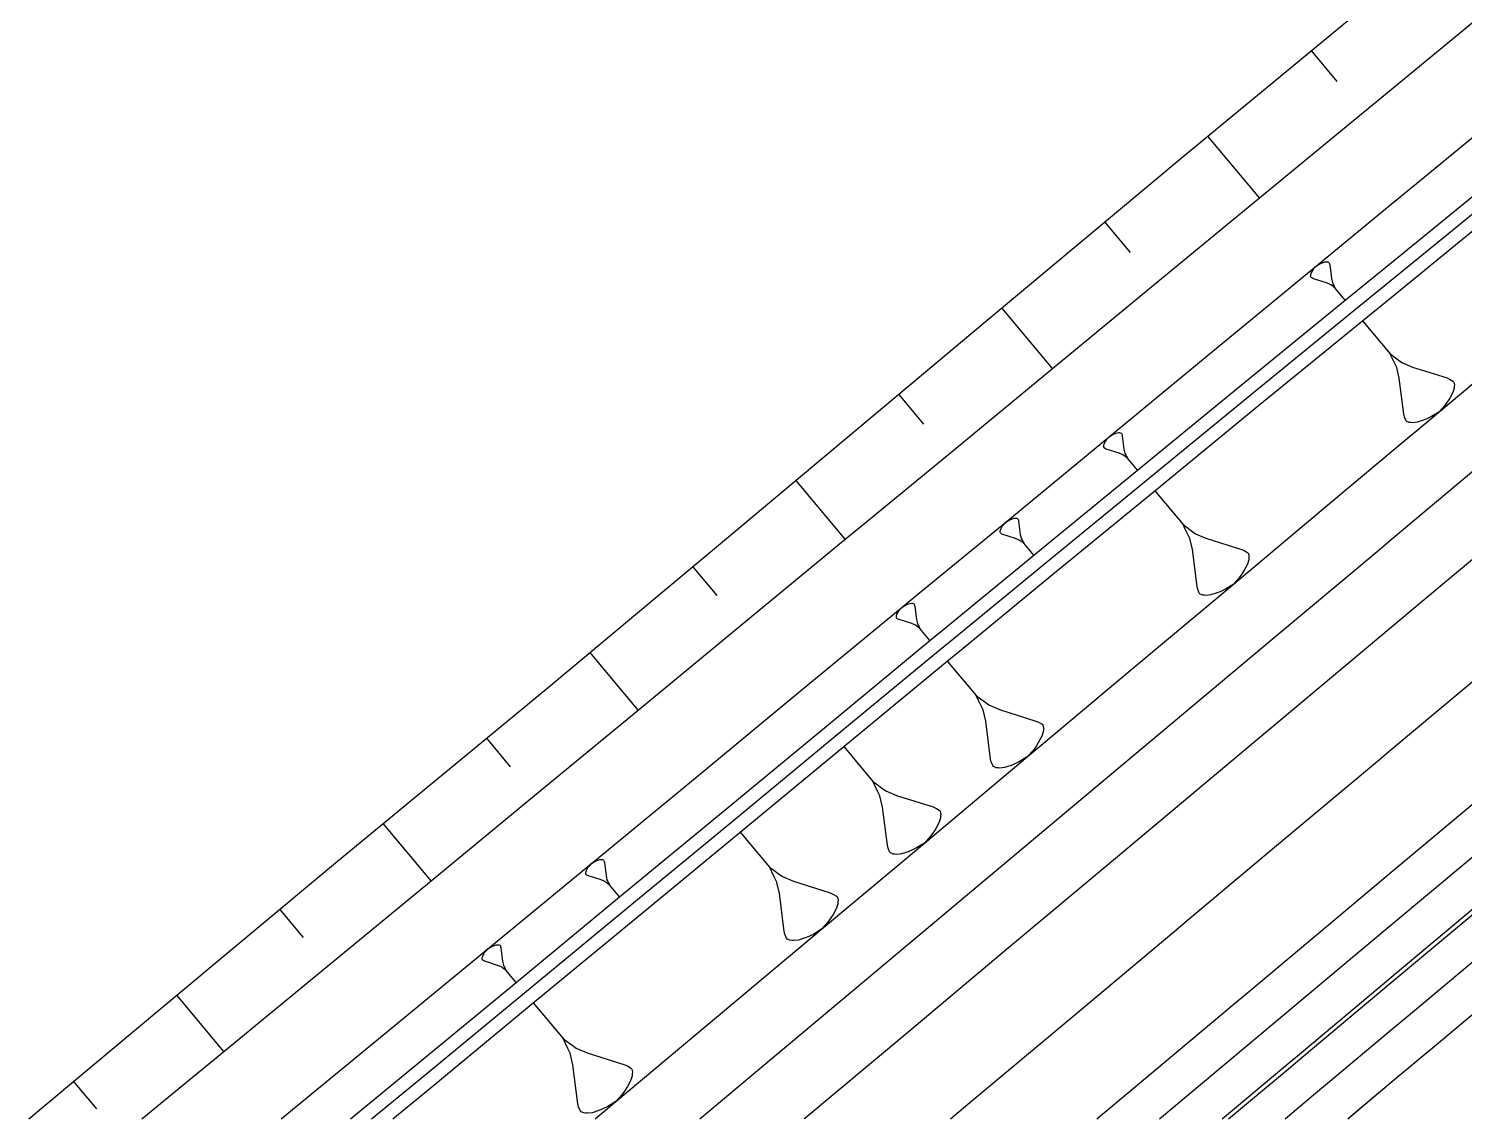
# Model space of a CAD drawing. Extents: x 386614 to 387594, y 803230 to 804419.
# Drawn here: x 386649.2 to 386702.7, y 803300.2 to 803340.6 of the extents above; entities that cross this region are included whole.
import ezdxf

# ---------------------------------------------------------------- set-up
doc = ezdxf.new("R2010")
doc.units = 0
doc.layers.get('0').update_dxf_attribs({"linetype": 'CONTINUOUS'})

msp = doc.modelspace()

# ---------------------------------------------------------------- linework, layer by layer
at = {"color": 7}
for p, q in [((386697.985, 803338.6327), (386697.0137, 803339.7928)), ((386695.0938, 803334.2972), (386693.1669, 803336.5986)), ((386690.2766, 803332.262), (386689.3236, 803333.4003)), ((386697.0164, 803331.4904), (386697.0603, 803331.5722)), ((386697.0603, 803331.5722), (386697.0889, 803331.6187)), ((386697.0889, 803331.6187), (386697.1308, 803331.6762)), ((386697.1308, 803331.6762), (386697.2123, 803331.7669)), ((386697.2123, 803331.7669), (386697.3159, 803331.8312)), ((386697.3159, 803331.8312), (386697.3799, 803331.8623)), ((386697.3799, 803331.8623), (386697.4306, 803331.8823)), ((386697.4306, 803331.8823), (386697.5189, 803331.9112)), ((386697.5189, 803331.9112), (386697.5807, 803331.9179)), ((386697.5807, 803331.9179), (386697.605, 803331.9158)), ((386697.605, 803331.9158), (386697.6293, 803331.9136)), ((386697.6293, 803331.9136), (386697.6647, 803331.8983)), ((386697.6647, 803331.8983), (386697.6757, 803331.885)), ((386697.6757, 803331.885), (386697.6957, 803331.8343)), ((386697.6957, 803331.8343), (386697.7046, 803331.7968)), ((386697.7046, 803331.7968), (386697.7699, 803331.289)), ((386696.9945, 803331.3822), (386696.9967, 803331.4065)), ((386697.0034, 803331.3446), (386696.9945, 803331.3822)), ((386696.9967, 803331.4065), (386696.9988, 803331.4308)), ((386696.9988, 803331.4308), (386697.0164, 803331.4904)), ((386697.0145, 803331.3314), (386697.0034, 803331.3446)), ((386697.061, 803331.3028), (386697.0145, 803331.3314)), ((386697.0963, 803331.2874), (386697.061, 803331.3028)), ((386697.5847, 803331.134), (386697.0963, 803331.2874)), ((386697.7262, 803331.0725), (386697.5847, 803331.134)), ((386697.7837, 803331.0307), (386697.7262, 803331.0725)), ((386697.7699, 803331.289), (386697.8055, 803331.1389)), ((386697.8412, 803330.9888), (386697.7837, 803331.0307)), ((386697.8055, 803331.1389), (386697.8366, 803331.0749)), ((386697.8366, 803331.0749), (386697.8677, 803331.011)), ((386697.8987, 803330.947), (386697.8412, 803330.9888)), ((386697.8677, 803331.011), (386697.8987, 803330.947)), ((386698.2863, 803330.4841), (386697.8987, 803330.947)), ((386687.3755, 803327.9383), (386685.485, 803330.1964)), ((386698.9282, 803329.7174), (386699.9547, 803328.4914)), ((386699.9547, 803328.4914), (386700, 803328.4584)), ((386700, 803328.3981), (386699.9547, 803328.4914)), ((386700, 803328.4584), (386700.1071, 803328.3806)), ((386700.037, 803328.3219), (386700, 803328.3981)), ((386700.1071, 803328.3806), (386700.2594, 803328.2698)), ((386700.1193, 803328.1525), (386700.037, 803328.3219)), ((386700.2016, 803327.983), (386700.1193, 803328.1525)), ((386700.2961, 803327.5855), (386700.2016, 803327.983)), ((386700.2594, 803328.2698), (386700.4118, 803328.159)), ((386700.4118, 803328.159), (386700.7865, 803327.9961)), ((386700.7865, 803327.9961), (386702.0802, 803327.5896)), ((386700.4688, 803326.2404), (386700.2961, 803327.5855)), ((386702.0802, 803327.5896), (386702.1739, 803327.5488)), ((386702.1739, 803327.5488), (386702.2969, 803327.4731)), ((386702.2969, 803327.4731), (386702.3263, 803327.438)), ((386702.3263, 803327.438), (386702.3499, 803327.3387)), ((386702.3442, 803327.2743), (386702.3385, 803327.2099)), ((386702.3499, 803327.3387), (386702.3442, 803327.2743)), ((386682.5841, 803325.8725), (386681.6484, 803326.9901)), ((386702.1756, 803326.8352), (386702.0998, 803326.7122)), ((386702.292, 803327.0519), (386702.1756, 803326.8352)), ((386702.3385, 803327.2099), (386702.292, 803327.0519)), ((386700.4925, 803326.1411), (386700.4688, 803326.2404)), ((386701.7731, 803326.3195), (386701.4986, 803326.1492)), ((386701.989, 803326.5598), (386701.7731, 803326.3195)), ((386702.0998, 803326.7122), (386701.989, 803326.5598)), ((386700.5454, 803326.0066), (386700.4925, 803326.1411)), ((386700.5748, 803325.9716), (386700.5454, 803326.0066)), ((386700.6684, 803325.9309), (386700.5748, 803325.9716)), ((386700.7328, 803325.9252), (386700.6684, 803325.9309)), ((386700.7972, 803325.9195), (386700.7328, 803325.9252)), ((386700.9609, 803325.9374), (386700.7972, 803325.9195)), ((386701.1947, 803326.014), (386700.9609, 803325.9374)), ((386701.3291, 803326.0669), (386701.1947, 803326.014)), ((386701.4986, 803326.1492), (386701.3291, 803326.0669)), ((386689.2853, 803325.0794), (386689.3025, 803325.1378)), ((386689.3025, 803325.1378), (386689.3455, 803325.2178)), ((386689.3455, 803325.2178), (386689.3734, 803325.2632)), ((386689.3734, 803325.2632), (386689.4143, 803325.3194)), ((386689.4143, 803325.3194), (386689.494, 803325.4081)), ((386689.494, 803325.4081), (386689.5953, 803325.4709)), ((386689.5953, 803325.4709), (386689.6579, 803325.5013)), ((386689.6579, 803325.5013), (386689.7075, 803325.5209)), ((386689.7075, 803325.5209), (386689.7938, 803325.5491)), ((386689.7938, 803325.5491), (386689.8542, 803325.5557)), ((386689.8542, 803325.5557), (386689.878, 803325.5536)), ((386689.878, 803325.5536), (386689.9017, 803325.5515)), ((386689.9017, 803325.5515), (386689.9363, 803325.5365)), ((386689.9363, 803325.5365), (386689.9471, 803325.5236)), ((386689.9471, 803325.5236), (386689.9667, 803325.474)), ((386689.9667, 803325.474), (386689.9754, 803325.4373)), ((386689.9754, 803325.4373), (386690.0392, 803324.9408)), ((386689.2811, 803325.0319), (386689.2832, 803325.0557)), ((386689.2898, 803324.9952), (386689.2811, 803325.0319)), ((386689.2832, 803325.0557), (386689.2853, 803325.0794)), ((386689.3007, 803324.9823), (386689.2898, 803324.9952)), ((386689.3461, 803324.9544), (386689.3007, 803324.9823)), ((386689.3806, 803324.9393), (386689.3461, 803324.9544)), ((386689.8581, 803324.7893), (386689.3806, 803324.9393)), ((386689.9965, 803324.7292), (386689.8581, 803324.7893)), ((386690.0527, 803324.6883), (386689.9965, 803324.7292)), ((386690.0392, 803324.9408), (386690.074, 803324.7941)), ((386690.1089, 803324.6474), (386690.0527, 803324.6883)), ((386690.074, 803324.7941), (386690.1044, 803324.7316)), ((386690.1044, 803324.7316), (386690.1348, 803324.669)), ((386690.1652, 803324.6065), (386690.1089, 803324.6474)), ((386690.1348, 803324.669), (386690.1652, 803324.6065)), ((386690.544, 803324.1539), (386690.1652, 803324.6065)), ((386679.6517, 803321.5862), (386677.8138, 803323.7813)), ((386691.186, 803323.3872), (386692.2395, 803322.1289)), ((386685.4319, 803321.8996), (386685.4488, 803321.9573)), ((386685.4488, 803321.9573), (386685.4913, 803322.0364)), ((386685.4913, 803322.0364), (386685.519, 803322.0813)), ((386685.519, 803322.0813), (386685.5594, 803322.1369)), ((386685.5594, 803322.1369), (386685.6383, 803322.2246)), ((386685.6383, 803322.2246), (386685.7385, 803322.2868)), ((386685.7385, 803322.2868), (386685.8003, 803322.3168)), ((386685.8003, 803322.3168), (386685.8494, 803322.3362)), ((386685.8494, 803322.3362), (386685.9347, 803322.3641)), ((386685.9347, 803322.3641), (386685.9945, 803322.3707)), ((386685.9945, 803322.3707), (386686.018, 803322.3686)), ((386686.018, 803322.3686), (386686.0415, 803322.3665)), ((386686.0415, 803322.3665), (386686.0757, 803322.3516)), ((386686.0757, 803322.3516), (386686.0864, 803322.3388)), ((386686.0864, 803322.3388), (386686.1057, 803322.2898)), ((386686.1057, 803322.2898), (386686.1144, 803322.2535)), ((386686.1144, 803322.2535), (386686.1774, 803321.7625)), ((386692.2395, 803322.1289), (386692.3958, 803322.0152)), ((386692.3239, 803321.955), (386692.2395, 803322.1289)), ((386692.4084, 803321.7811), (386692.3239, 803321.955)), ((386692.3958, 803322.0152), (386692.5522, 803321.9015)), ((386685.4277, 803321.8526), (386685.4298, 803321.8761)), ((386685.4363, 803321.8163), (386685.4277, 803321.8526)), ((386685.4298, 803321.8761), (386685.4319, 803321.8996)), ((386685.447, 803321.8035), (386685.4363, 803321.8163)), ((386685.4919, 803321.7759), (386685.447, 803321.8035)), ((386685.5261, 803321.761), (386685.4919, 803321.7759)), ((386685.9984, 803321.6126), (386685.5261, 803321.761)), ((386686.1352, 803321.5531), (386685.9984, 803321.6126)), ((386686.1908, 803321.5127), (386686.1352, 803321.5531)), ((386686.1774, 803321.7625), (386686.2119, 803321.6174)), ((386686.2464, 803321.4723), (386686.1908, 803321.5127)), ((386686.2119, 803321.6174), (386686.242, 803321.5555)), ((386686.242, 803321.5555), (386686.272, 803321.4937)), ((386686.302, 803321.4318), (386686.2464, 803321.4723)), ((386686.272, 803321.4937), (386686.302, 803321.4318)), ((386686.6768, 803320.9843), (386686.302, 803321.4318)), ((386692.4928, 803321.6072), (386692.4084, 803321.7811)), ((386692.5898, 803321.1992), (386692.4928, 803321.6072)), ((386692.5522, 803321.9015), (386692.7085, 803321.7878)), ((386692.7085, 803321.7878), (386693.0932, 803321.6206)), ((386693.0932, 803321.6206), (386694.4209, 803321.2034)), ((386692.7671, 803319.8188), (386692.5898, 803321.1992)), ((386694.4209, 803321.2034), (386694.517, 803321.1616)), ((386694.517, 803321.1616), (386694.6433, 803321.0839)), ((386694.6433, 803321.0839), (386694.6734, 803321.0479)), ((386694.6734, 803321.0479), (386694.6976, 803320.9459)), ((386694.6918, 803320.8799), (386694.6859, 803320.8138)), ((386694.6976, 803320.9459), (386694.6918, 803320.8799)), ((386674.8872, 803319.4882), (386673.9786, 803320.5733)), ((386694.5187, 803320.4292), (386694.441, 803320.3029)), ((386694.6383, 803320.6516), (386694.5187, 803320.4292)), ((386694.6859, 803320.8138), (386694.6383, 803320.6516)), ((386692.7914, 803319.7168), (386692.7671, 803319.8188)), ((386694.1057, 803319.8999), (386693.8239, 803319.7252)), ((386694.3273, 803320.1466), (386694.1057, 803319.8999)), ((386694.441, 803320.3029), (386694.3273, 803320.1466)), ((386692.8457, 803319.5789), (386692.7914, 803319.7168)), ((386692.8758, 803319.5429), (386692.8457, 803319.5789)), ((386692.972, 803319.5011), (386692.8758, 803319.5429)), ((386693.038, 803319.4952), (386692.972, 803319.5011)), ((386693.1041, 803319.4894), (386693.038, 803319.4952)), ((386693.2721, 803319.5078), (386693.1041, 803319.4894)), ((386693.5121, 803319.5864), (386693.2721, 803319.5078)), ((386693.65, 803319.6407), (386693.5121, 803319.5864)), ((386693.8239, 803319.7252), (386693.65, 803319.6407)), ((386681.5613, 803318.7067), (386681.5634, 803318.7302)), ((386681.5634, 803318.7302), (386681.5804, 803318.788)), ((386681.5804, 803318.788), (386681.623, 803318.8673)), ((386681.623, 803318.8673), (386681.6507, 803318.9123)), ((386681.6507, 803318.9123), (386681.6912, 803318.968)), ((386681.6912, 803318.968), (386681.7702, 803319.0559)), ((386681.7702, 803319.0559), (386681.8706, 803319.1182)), ((386681.8706, 803319.1182), (386681.9326, 803319.1483)), ((386681.9326, 803319.1483), (386681.9817, 803319.1676)), ((386681.9817, 803319.1676), (386682.0672, 803319.1956)), ((386682.0672, 803319.1956), (386682.1271, 803319.2022)), ((386682.1271, 803319.2022), (386682.1506, 803319.2001)), ((386682.1506, 803319.2001), (386682.1742, 803319.198)), ((386682.1742, 803319.198), (386682.2085, 803319.1831)), ((386682.2085, 803319.1831), (386682.2192, 803319.1703)), ((386682.2192, 803319.1703), (386682.2385, 803319.1212)), ((386682.2385, 803319.1212), (386682.2472, 803319.0848)), ((386682.2472, 803319.0848), (386682.3104, 803318.5929)), ((386681.5592, 803318.6832), (386681.5613, 803318.7067)), ((386681.5679, 803318.6468), (386681.5592, 803318.6832)), ((386681.5786, 803318.634), (386681.5679, 803318.6468)), ((386681.6236, 803318.6063), (386681.5786, 803318.634)), ((386681.6579, 803318.5914), (386681.6236, 803318.6063)), ((386682.131, 803318.4427), (386681.6579, 803318.5914)), ((386682.2681, 803318.3832), (386682.131, 803318.4427)), ((386682.3238, 803318.3426), (386682.2681, 803318.3832)), ((386682.3104, 803318.5929), (386682.3449, 803318.4475)), ((386682.3795, 803318.3021), (386682.3238, 803318.3426)), ((386682.3449, 803318.4475), (386682.375, 803318.3855)), ((386682.375, 803318.3855), (386682.4051, 803318.3236)), ((386682.4352, 803318.2616), (386682.3795, 803318.3021)), ((386682.4051, 803318.3236), (386682.4352, 803318.2616)), ((386682.8106, 803317.8132), (386682.4352, 803318.2616)), ((386671.9384, 803315.2214), (386670.1435, 803317.3652)), ((386683.4526, 803317.0465), (386684.5299, 803315.7597)), ((386684.5299, 803315.7597), (386684.6898, 803315.6435)), ((386684.6163, 803315.5819), (386684.5299, 803315.7597)), ((386684.7026, 803315.4041), (386684.6163, 803315.5819)), ((386684.6898, 803315.6435), (386684.8497, 803315.5272)), ((386684.8497, 803315.5272), (386685.0096, 803315.4109)), ((386684.789, 803315.2262), (386684.7026, 803315.4041)), ((386684.8882, 803314.809), (386684.789, 803315.2262)), ((386685.0096, 803315.4109), (386685.4029, 803315.2399)), ((386685.4029, 803315.2399), (386686.7606, 803314.8133)), ((386685.0695, 803313.3974), (386684.8882, 803314.809)), ((386686.7606, 803314.8133), (386686.8589, 803314.7706)), ((386686.8589, 803314.7706), (386686.988, 803314.6911)), ((386686.988, 803314.6911), (386687.0188, 803314.6543)), ((386687.0188, 803314.6543), (386687.0436, 803314.55)), ((386687.0376, 803314.4824), (386687.0316, 803314.4149)), ((386687.0436, 803314.55), (386687.0376, 803314.4824)), ((386667.1873, 803313.1074), (386666.2948, 803314.1734)), ((386686.8606, 803314.0216), (386686.7811, 803313.8925)), ((386686.9829, 803314.249), (386686.8606, 803314.0216)), ((386687.0316, 803314.4149), (386686.9829, 803314.249)), ((386679.5985, 803313.861), (386680.6832, 803312.5655)), ((386685.0943, 803313.2931), (386685.0695, 803313.3974)), ((386686.4383, 803313.4804), (386686.1502, 803313.3017)), ((386686.6649, 803313.7326), (386686.4383, 803313.4804)), ((386686.7811, 803313.8925), (386686.6649, 803313.7326)), ((386685.1498, 803313.152), (386685.0943, 803313.2931)), ((386685.1806, 803313.1153), (386685.1498, 803313.152)), ((386685.2789, 803313.0725), (386685.1806, 803313.1153)), ((386685.3465, 803313.0665), (386685.2789, 803313.0725)), ((386685.414, 803313.0606), (386685.3465, 803313.0665)), ((386685.5859, 803313.0794), (386685.414, 803313.0606)), ((386685.8313, 803313.1598), (386685.5859, 803313.0794)), ((386685.9723, 803313.2153), (386685.8313, 803313.1598)), ((386686.1502, 803313.3017), (386685.9723, 803313.2153)), ((386680.6832, 803312.5655), (386680.8441, 803312.4484)), ((386680.7701, 803312.3865), (386680.6832, 803312.5655)), ((386680.8571, 803312.2074), (386680.7701, 803312.3865)), ((386680.8441, 803312.4484), (386681.0051, 803312.3314)), ((386681.0051, 803312.3314), (386681.1661, 803312.2143)), ((386680.944, 803312.0284), (386680.8571, 803312.2074)), ((386681.0439, 803311.6083), (386680.944, 803312.0284)), ((386681.1661, 803312.2143), (386681.5621, 803312.0421)), ((386681.5621, 803312.0421), (386682.9291, 803311.6126)), ((386681.2264, 803310.1871), (386681.0439, 803311.6083)), ((386682.9291, 803311.6126), (386683.0281, 803311.5696)), ((386683.0281, 803311.5696), (386683.1581, 803311.4895)), ((386683.1581, 803311.4895), (386683.189, 803311.4525)), ((386683.189, 803311.4525), (386683.214, 803311.3475)), ((386683.208, 803311.2795), (386683.202, 803311.2115)), ((386683.214, 803311.3475), (386683.208, 803311.2795)), ((386664.22, 803308.8628), (386662.4336, 803310.9964)), ((386683.0298, 803310.8155), (386682.9498, 803310.6855)), ((386683.1529, 803311.0445), (386683.0298, 803310.8155)), ((386683.202, 803311.2115), (386683.1529, 803311.0445)), ((386675.7431, 803310.6771), (386676.8356, 803309.3723)), ((386681.2514, 803310.0821), (386681.2264, 803310.1871)), ((386682.6046, 803310.2706), (386682.3145, 803310.0907)), ((386682.8327, 803310.5246), (386682.6046, 803310.2706)), ((386682.9498, 803310.6855), (386682.8327, 803310.5246)), ((386670.3616, 803309.604), (386670.411, 803309.6235)), ((386670.411, 803309.6235), (386670.497, 803309.6516)), ((386670.497, 803309.6516), (386670.5572, 803309.6582)), ((386670.5572, 803309.6582), (386670.5809, 803309.6561)), ((386670.5809, 803309.6561), (386670.6045, 803309.654)), ((386670.6045, 803309.654), (386670.639, 803309.639)), ((386670.639, 803309.639), (386670.6498, 803309.6262)), ((386670.6498, 803309.6262), (386670.6693, 803309.5767)), ((386681.3073, 803309.94), (386681.2514, 803310.0821)), ((386681.3383, 803309.903), (386681.3073, 803309.94)), ((386681.4373, 803309.86), (386681.3383, 803309.903)), ((386681.5053, 803309.8539), (386681.4373, 803309.86)), ((386681.5733, 803309.8479), (386681.5053, 803309.8539)), ((386681.7464, 803309.8669), (386681.5733, 803309.8479)), ((386681.9934, 803309.9478), (386681.7464, 803309.8669)), ((386682.1354, 803310.0037), (386681.9934, 803309.9478)), ((386682.3145, 803310.0907), (386682.1354, 803310.0037)), ((386669.9862, 803309.1363), (386669.9883, 803309.1599)), ((386669.9949, 803309.0997), (386669.9862, 803309.1363)), ((386669.9883, 803309.1599), (386669.9904, 803309.1836)), ((386669.9904, 803309.1836), (386670.0074, 803309.2417)), ((386670.0056, 803309.0868), (386669.9949, 803309.0997)), ((386670.0509, 803309.059), (386670.0056, 803309.0868)), ((386670.0074, 803309.2417), (386670.0503, 803309.3214)), ((386670.0503, 803309.3214), (386670.0781, 803309.3667)), ((386670.0781, 803309.3667), (386670.1189, 803309.4227)), ((386670.1189, 803309.4227), (386670.1983, 803309.5111)), ((386670.1983, 803309.5111), (386670.2992, 803309.5737)), ((386670.2992, 803309.5737), (386670.3616, 803309.604)), ((386670.6693, 803309.5767), (386670.678, 803309.5402)), ((386670.678, 803309.5402), (386670.7415, 803309.0455)), ((386676.8356, 803309.3723), (386676.9978, 803309.2543)), ((386676.9232, 803309.1919), (386676.8356, 803309.3723)), ((386677.0108, 803309.0116), (386676.9232, 803309.1919)), ((386676.9978, 803309.2543), (386677.1599, 803309.1364)), ((386677.1599, 803309.1364), (386677.322, 803309.0185)), ((386670.0853, 803309.044), (386670.0509, 803309.059)), ((386670.5611, 803308.8945), (386670.0853, 803309.044)), ((386670.6989, 803308.8346), (386670.5611, 803308.8945)), ((386670.755, 803308.7938), (386670.6989, 803308.8346)), ((386670.7415, 803309.0455), (386670.7762, 803308.8993)), ((386670.811, 803308.7531), (386670.755, 803308.7938)), ((386670.7762, 803308.8993), (386670.8065, 803308.837)), ((386670.8065, 803308.837), (386670.8368, 803308.7747)), ((386670.867, 803308.7124), (386670.811, 803308.7531)), ((386670.8368, 803308.7747), (386670.867, 803308.7124)), ((386671.2445, 803308.2614), (386670.867, 803308.7124)), ((386677.0983, 803308.8312), (386677.0108, 803309.0116)), ((386677.1989, 803308.4081), (386677.0983, 803308.8312)), ((386677.322, 803309.0185), (386677.7209, 803308.8451)), ((386677.7209, 803308.8451), (386679.0977, 803308.4125)), ((386677.3828, 803306.9767), (386677.1989, 803308.4081)), ((386679.0977, 803308.4125), (386679.1974, 803308.3692)), ((386679.1974, 803308.3692), (386679.3283, 803308.2885)), ((386679.3283, 803308.2885), (386679.3595, 803308.2513)), ((386679.3595, 803308.2513), (386679.3847, 803308.1455)), ((386679.3786, 803308.077), (386679.3726, 803308.0085)), ((386679.3847, 803308.1455), (386679.3786, 803308.077)), ((386659.4713, 803306.7459), (386658.5837, 803307.8059)), ((386679.1992, 803307.6097), (386679.1185, 803307.4787)), ((386679.3231, 803307.8403), (386679.1992, 803307.6097)), ((386679.3726, 803308.0085), (386679.3231, 803307.8403)), ((386677.4079, 803306.8709), (386677.3828, 803306.9767)), ((386678.7709, 803307.0608), (386678.4787, 803306.8796)), ((386679.0006, 803307.3166), (386678.7709, 803307.0608)), ((386679.1185, 803307.4787), (386679.0006, 803307.3166)), ((386666.4396, 803306.3953), (386666.502, 803306.4256)), ((386666.502, 803306.4256), (386666.5515, 803306.4451)), ((386666.5515, 803306.4451), (386666.6377, 803306.4733)), ((386666.6377, 803306.4733), (386666.698, 803306.4799)), ((386666.698, 803306.4799), (386666.7217, 803306.4778)), ((386666.7217, 803306.4778), (386666.7454, 803306.4757)), ((386666.7454, 803306.4757), (386666.78, 803306.4607)), ((386666.78, 803306.4607), (386666.7908, 803306.4478)), ((386666.7908, 803306.4478), (386666.8103, 803306.3983)), ((386677.4643, 803306.7279), (386677.4079, 803306.8709)), ((386677.4955, 803306.6906), (386677.4643, 803306.7279)), ((386677.5952, 803306.6472), (386677.4955, 803306.6906)), ((386677.6637, 803306.6412), (386677.5952, 803306.6472)), ((386677.7322, 803306.6351), (386677.6637, 803306.6412)), ((386677.9065, 803306.6542), (386677.7322, 803306.6351)), ((386678.1553, 803306.7357), (386677.9065, 803306.6542)), ((386678.2983, 803306.792), (386678.1553, 803306.7357)), ((386678.4787, 803306.8796), (386678.2983, 803306.792)), ((386666.1259, 803305.957), (386666.128, 803305.9808)), ((386666.1346, 803305.9204), (386666.1259, 803305.957)), ((386666.128, 803305.9808), (386666.1301, 803306.0045)), ((386666.1301, 803306.0045), (386666.1472, 803306.0627)), ((386666.1454, 803305.9075), (386666.1346, 803305.9204)), ((386666.1907, 803305.8796), (386666.1454, 803305.9075)), ((386666.1472, 803306.0627), (386666.1901, 803306.1425)), ((386666.1901, 803306.1425), (386666.2181, 803306.1879)), ((386666.2253, 803305.8646), (386666.1907, 803305.8796)), ((386666.2181, 803306.1879), (386666.2589, 803306.244)), ((386666.2589, 803306.244), (386666.3384, 803306.3326)), ((386666.3384, 803306.3326), (386666.4396, 803306.3953)), ((386666.8103, 803306.3983), (386666.819, 803306.3617)), ((386666.819, 803306.3617), (386666.8826, 803305.8661)), ((386666.7019, 803305.7148), (386666.2253, 803305.8646)), ((386666.84, 803305.6548), (386666.7019, 803305.7148)), ((386666.8961, 803305.614), (386666.84, 803305.6548)), ((386666.8826, 803305.8661), (386666.9174, 803305.7196)), ((386666.9523, 803305.5732), (386666.8961, 803305.614)), ((386666.9174, 803305.7196), (386666.9478, 803305.6572)), ((386666.9478, 803305.6572), (386666.9781, 803305.5948)), ((386667.0084, 803305.5323), (386666.9523, 803305.5732)), ((386666.9781, 803305.5948), (386667.0084, 803305.5323)), ((386667.3866, 803305.0806), (386667.0084, 803305.5323)), ((386656.4964, 803302.5103), (386654.7431, 803304.6045)), ((386668.0286, 803304.3139), (386669.1381, 803302.9887)), ((386669.1381, 803302.9887), (386669.3027, 803302.869)), ((386669.227, 803302.8056), (386669.1381, 803302.9887)), ((386669.3159, 803302.6224), (386669.227, 803302.8056)), ((386669.3027, 803302.869), (386669.4674, 803302.7492)), ((386669.4674, 803302.7492), (386669.632, 803302.6295)), ((386669.4049, 803302.4393), (386669.3159, 803302.6224)), ((386669.507, 803302.0096), (386669.4049, 803302.4393)), ((386669.632, 803302.6295), (386670.0371, 803302.4534)), ((386670.0371, 803302.4534), (386671.4354, 803302.014)), ((386669.6937, 803300.5558), (386669.507, 803302.0096)), ((386671.4354, 803302.014), (386671.5366, 803301.97)), ((386671.5366, 803301.97), (386671.6696, 803301.8881)), ((386671.7145, 803301.6037), (386671.6643, 803301.4329)), ((386671.6696, 803301.8881), (386671.7013, 803301.8502)), ((386671.7013, 803301.8502), (386671.7268, 803301.7428)), ((386671.7207, 803301.6733), (386671.7145, 803301.6037)), ((386671.7268, 803301.7428), (386671.7207, 803301.6733)), ((386651.768, 803300.3691), (386650.9034, 803301.4018)), ((386671.4565, 803301.0657), (386671.3368, 803300.901)), ((386671.5384, 803301.1987), (386671.4565, 803301.0657)), ((386671.6643, 803301.4329), (386671.5384, 803301.1987)), ((386698.3768, 803300), (386700, 803301.359)), ((386669.7193, 803300.4484), (386669.6937, 803300.5558)), ((386671.1034, 803300.6413), (386670.8067, 803300.4572)), ((386671.3368, 803300.901), (386671.1034, 803300.6413)), ((386669.7765, 803300.3031), (386669.7193, 803300.4484)), ((386669.8082, 803300.2653), (386669.7765, 803300.3031)), ((386669.9095, 803300.2212), (386669.8082, 803300.2653)), ((386669.979, 803300.2151), (386669.9095, 803300.2212)), ((386670.0486, 803300.2089), (386669.979, 803300.2151)), ((386670.2256, 803300.2283), (386670.0486, 803300.2089)), ((386670.4783, 803300.3111), (386670.2256, 803300.2283)), ((386670.6236, 803300.3683), (386670.4783, 803300.3111)), ((386670.8067, 803300.4572), (386670.6236, 803300.3683))]:
    msp.add_line(p, q, dxfattribs=at)
at = {"color": 1, "linetype": 'CONTINUOUS'}
for points in [[(386700, 803331.8819), (386702.1612, 803333.6446), (386706.0349, 803336.8067), (386708.2639, 803338.6273), (386709.9074, 803339.9701), (386713.7797, 803343.1338), (386717.652, 803346.2975), (386721.5243, 803349.4611), (386725.3967, 803352.6248), (386729.269, 803355.7885), (386733.1413, 803358.9522), (386737.0136, 803362.1159), (386740.8859, 803365.2795), (386744.7582, 803368.4432), (386748.6305, 803371.6069), (386752.5028, 803374.7706), (386756.3751, 803377.9343), (386760.2474, 803381.0979), (386764.1197, 803384.2616), (386767.992, 803387.4253), (386771.8643, 803390.589), (386775.7366, 803393.7527), (386779.6089, 803396.9164), (386783.3833, 803400)], [(386700, 803324.8349), (386701.7731, 803326.3195), (386705.6068, 803329.5293), (386709.4405, 803332.7391), (386711.6471, 803334.5865), (386713.2743, 803335.9488), (386717.108, 803339.1586), (386720.9417, 803342.3684), (386724.7754, 803345.5782), (386728.6091, 803348.7879), (386732.4428, 803351.9977), (386736.2765, 803355.2075), (386740.1102, 803358.4173), (386743.9439, 803361.6271), (386747.7776, 803364.8368), (386751.6113, 803368.0466), (386755.4451, 803371.2564), (386759.2788, 803374.4662), (386763.1125, 803377.6759)], [(386700, 803305.2716), (386703.735, 803308.3988), (386707.5687, 803311.6086), (386711.4025, 803314.8184), (386715.2362, 803318.0281), (386719.0699, 803321.2379), (386721.2764, 803323.0854), (386722.9036, 803324.4477), (386726.7373, 803327.6575), (386730.571, 803330.8673), (386734.4047, 803334.077), (386738.2384, 803337.2868), (386742.0721, 803340.4966), (386745.9058, 803343.7064), (386749.7395, 803346.9161), (386753.5733, 803350.1259), (386757.407, 803353.3357), (386761.2407, 803356.5455)], [(386700, 803305.076), (386703.8313, 803308.2838), (386707.665, 803311.4936), (386711.4987, 803314.7034), (386715.3325, 803317.9131), (386719.1662, 803321.1229), (386721.3727, 803322.9704), (386722.9999, 803324.3327), (386726.8336, 803327.5425), (386730.6673, 803330.7522), (386734.501, 803333.962), (386738.3347, 803337.1718), (386742.1684, 803340.3816), (386746.0021, 803343.5914), (386749.8358, 803346.8011), (386753.6696, 803350.0109), (386757.5033, 803353.2207), (386761.337, 803356.4305)], [(386649.2295, 803300), (386654.077, 803304.049), (386660.659, 803309.53), (386668.522, 803316.015), (386675.225, 803321.616), (386684.942, 803329.743), (386692.248, 803335.835), (386700, 803342.2459)], [(386661.2177, 803300), (386663.5274, 803301.9013), (386667.3866, 803305.0806), (386671.2445, 803308.2614), (386675.1012, 803311.4438), (386678.9566, 803314.6278), (386682.8106, 803317.8132), (386683.4029, 803318.299), (386686.6768, 803320.9843), (386690.544, 803324.1539), (386694.41, 803327.3252), (386698.2863, 803330.4841), (386700, 803331.8819)], [(386670.3375, 803300), (386671.1034, 803300.6413), (386674.9372, 803303.8511), (386678.7709, 803307.0608), (386682.6046, 803310.2706), (386686.4383, 803313.4804), (386687.0256, 803313.9721), (386690.272, 803316.6902), (386694.1057, 803319.8999), (386697.9394, 803323.1097), (386700, 803324.8349)], [(386693.7036, 803300), (386696.0676, 803301.9793), (386696.6549, 803302.471), (386699.9013, 803305.189), (386700, 803305.2716)], [(386693.9373, 803300), (386696.1639, 803301.8642), (386696.7512, 803302.356), (386699.9976, 803305.074), (386700, 803305.076)]]:
    msp.add_lwpolyline(points, dxfattribs=at)
at = {"color": 7, "linetype": 'CONTINUOUS'}
for points in [[(386700, 803334.0588), (386701.0748, 803334.9423), (386704.9356, 803338.1197), (386707.1571, 803339.9493), (386708.795, 803341.2988), (386712.6537, 803344.4787), (386716.5121, 803347.659), (386720.3701, 803350.8398), (386724.2276, 803354.0211), (386728.0848, 803357.2029), (386731.9414, 803360.3853), (386735.7976, 803363.5682), (386739.6532, 803366.7518), (386743.5084, 803369.936), (386747.363, 803373.1208), (386751.217, 803376.3063), (386755.0704, 803379.4926), (386758.9231, 803382.6796), (386762.7752, 803385.8675), (386766.6266, 803389.0562), (386770.4772, 803392.2457), (386774.327, 803395.4363), (386778.176, 803398.6278), (386779.83, 803400)], [(386700, 803338.3315), (386702.8172, 803340.6499), (386705.0386, 803342.4796), (386706.6765, 803343.8291), (386710.5353, 803347.0089), (386714.3937, 803350.1892), (386718.2516, 803353.37), (386722.1092, 803356.5513), (386725.9663, 803359.7331), (386729.823, 803362.9155), (386733.6791, 803366.0985), (386737.5348, 803369.282), (386741.3899, 803372.4662), (386745.2445, 803375.651), (386749.0985, 803378.8366), (386752.9519, 803382.0229), (386756.8047, 803385.2099), (386760.6567, 803388.3977), (386764.5081, 803391.5864), (386768.3587, 803394.776), (386772.2086, 803397.9665), (386774.661, 803400)], [(386700, 803331.2367), (386702.4822, 803333.2613), (386706.3559, 803336.4233), (386708.5849, 803338.244), (386710.2284, 803339.5867), (386714.1007, 803342.7504), (386717.973, 803345.9141), (386721.8453, 803349.0778), (386725.7176, 803352.2415), (386729.5899, 803355.4051), (386733.4622, 803358.5688), (386737.3345, 803361.7325), (386741.2068, 803364.8962), (386745.0792, 803368.0599), (386748.9515, 803371.2235), (386752.8238, 803374.3872), (386756.6961, 803377.5509), (386760.5684, 803380.7146)], [(386700, 803330.5916), (386702.8032, 803332.8779), (386706.6769, 803336.0399), (386708.9059, 803337.8606), (386710.5494, 803339.2034), (386714.4217, 803342.367), (386718.294, 803345.5307), (386722.1663, 803348.6944), (386726.0386, 803351.8581), (386729.9109, 803355.0218), (386733.7832, 803358.1854), (386737.6555, 803361.3491), (386741.5278, 803364.5128), (386745.4001, 803367.6765), (386749.2724, 803370.8402), (386753.1447, 803374.0038), (386757.017, 803377.1675), (386760.8893, 803380.3312)], [(386700, 803318.3138), (386701.1492, 803319.276), (386704.9829, 803322.4858), (386708.8166, 803325.6956), (386712.6503, 803328.9053), (386714.8569, 803330.7528), (386716.484, 803332.1151), (386720.3177, 803335.3249), (386724.1514, 803338.5347), (386727.9852, 803341.7445), (386731.8189, 803344.9542), (386735.6526, 803348.164), (386739.4863, 803351.3738), (386743.32, 803354.5836), (386747.1537, 803357.7933), (386750.9874, 803361.0031), (386754.8211, 803364.2129), (386758.6548, 803367.4227), (386762.4885, 803370.6325)], [(386700, 803313.7491), (386703.396, 803316.5924), (386707.2297, 803319.8022), (386711.0635, 803323.012), (386714.8972, 803326.2217), (386717.1037, 803328.0692), (386718.7309, 803329.4315), (386722.5646, 803332.6413), (386726.3983, 803335.8511), (386730.232, 803339.0609), (386734.0657, 803342.2706), (386737.8994, 803345.4804), (386741.7331, 803348.6902), (386745.5668, 803351.9), (386749.4005, 803355.1097), (386753.2343, 803358.3195), (386757.068, 803361.5293), (386760.9017, 803364.7391)], [(386700, 803309.1843), (386701.8092, 803310.699), (386705.6429, 803313.9088), (386709.4766, 803317.1186), (386713.3103, 803320.3284), (386717.144, 803323.5381), (386719.3506, 803325.3856), (386720.9777, 803326.7479), (386724.8114, 803329.9577), (386728.6451, 803333.1675), (386732.4788, 803336.3773), (386736.3126, 803339.587), (386740.1463, 803342.7968), (386743.98, 803346.0066), (386747.8137, 803349.2164), (386751.6474, 803352.4261), (386755.4811, 803355.6359), (386759.3148, 803358.8457), (386763.1485, 803362.0555)], [(386700, 803301.359), (386701.8272, 803302.8888), (386705.6609, 803306.0986), (386709.4946, 803309.3084), (386713.3283, 803312.5181), (386717.162, 803315.7279), (386720.9957, 803318.9377), (386723.2023, 803320.7851), (386724.8295, 803322.1475), (386728.6632, 803325.3573), (386732.4969, 803328.567), (386736.3306, 803331.7768), (386740.1643, 803334.9866), (386743.998, 803338.1964), (386747.8317, 803341.4061), (386751.6654, 803344.6159), (386755.4991, 803347.8257), (386759.3328, 803351.0355), (386763.1665, 803354.2453)], [(386653.4405, 803300), (386656.4964, 803302.5103), (386660.3588, 803305.6858), (386664.22, 803308.8628), (386668.0798, 803312.0413), (386671.9384, 803315.2214), (386675.7957, 803318.403), (386679.6517, 803321.5862), (386680.2443, 803322.0716), (386683.5198, 803324.7549), (386687.3755, 803327.9383), (386691.2297, 803331.1237), (386695.0938, 803334.2972), (386698.9563, 803337.4726), (386700, 803338.3315)], [(386658.6391, 803300), (386662.4773, 803303.1556), (386666.3384, 803306.3326), (386670.1983, 803309.5111), (386674.0569, 803312.6912), (386677.9142, 803315.8728), (386681.7702, 803319.0559), (386682.3628, 803319.5414), (386685.6383, 803322.2246), (386689.494, 803325.4081), (386693.3481, 803328.5935), (386697.2123, 803331.7669), (386700, 803334.0588)], [(386662.0044, 803300), (386663.8484, 803301.5179), (386667.7076, 803304.6972), (386671.5655, 803307.8781), (386675.4222, 803311.0605), (386679.2775, 803314.2444), (386683.1316, 803317.4298), (386683.7239, 803317.9156), (386686.9977, 803320.6009), (386690.865, 803323.7706), (386694.731, 803326.9418), (386698.6072, 803330.1008), (386700, 803331.2367)], [(386662.7911, 803300), (386664.1694, 803301.1345), (386668.0286, 803304.3139), (386671.8865, 803307.4947), (386675.7431, 803310.6771), (386679.5985, 803313.861), (386683.4526, 803317.0465), (386684.0449, 803317.5323), (386687.3187, 803320.2175), (386691.186, 803323.3872), (386695.052, 803326.5584), (386698.9282, 803329.7174), (386700, 803330.5916)], [(386678.1262, 803300), (386678.1469, 803300.0173), (386681.9806, 803303.2271), (386685.8144, 803306.4369), (386689.6481, 803309.6467), (386693.4818, 803312.8565), (386697.3155, 803316.0662), (386700, 803318.3138)], [(386683.5783, 803300), (386684.2275, 803300.5435), (386688.0612, 803303.7533), (386691.8949, 803306.9631), (386692.4822, 803307.4548), (386695.7286, 803310.1729), (386699.5623, 803313.3826), (386700, 803313.7491)], [(386689.0304, 803300), (386690.308, 803301.0697), (386694.1418, 803304.2795), (386694.7291, 803304.7712), (386697.9755, 803307.4893), (386700, 803309.1843)]]:
    msp.add_lwpolyline(points, dxfattribs=at)
at = {"color": 2, "linetype": 'CONTINUOUS'}
for points in [[(386700, 803321.5744), (386703.378, 803324.4026), (386707.2117, 803327.6124), (386711.0454, 803330.8222), (386713.252, 803332.6696), (386714.8791, 803334.032), (386718.7128, 803337.2418), (386722.5466, 803340.4515), (386726.3803, 803343.6613), (386730.214, 803346.8711), (386734.0477, 803350.0809), (386737.8814, 803353.2906), (386741.7151, 803356.5004), (386745.5488, 803359.7102), (386749.3825, 803362.92), (386753.2162, 803366.1298), (386757.0499, 803369.3395), (386760.8837, 803372.5493)], [(386700, 803307.228), (386702.7721, 803309.5489), (386706.6058, 803312.7587), (386710.4395, 803315.9685), (386714.2732, 803319.1783), (386718.1069, 803322.388), (386720.3135, 803324.2355), (386721.9407, 803325.5978), (386725.7744, 803328.8076), (386729.6081, 803332.0174), (386733.4418, 803335.2271), (386737.2755, 803338.4369), (386741.1092, 803341.6467), (386744.9429, 803344.8565), (386748.7766, 803348.0663), (386752.6103, 803351.276), (386756.444, 803354.4858), (386760.2777, 803357.6956), (386764.1115, 803360.9054)], [(386700, 803303.3153), (386700.8643, 803304.0389), (386704.698, 803307.2487), (386708.5317, 803310.4585), (386712.3654, 803313.6683), (386716.1991, 803316.878), (386720.0328, 803320.0878), (386722.2394, 803321.9353), (386723.8665, 803323.2976), (386727.7002, 803326.5074), (386731.5339, 803329.7171), (386735.3676, 803332.9269), (386739.2014, 803336.1367), (386743.0351, 803339.3465), (386746.8688, 803342.5563), (386750.7025, 803345.766), (386754.5362, 803348.9758), (386758.3699, 803352.1856), (386762.2036, 803355.3954)], [(386674.2319, 803300), (386676.542, 803301.9342), (386680.3758, 803305.144), (386684.2095, 803308.3538), (386688.0432, 803311.5635), (386691.8769, 803314.7733), (386695.7106, 803317.9831), (386699.5443, 803321.1929), (386700, 803321.5744)], [(386691.367, 803300), (386695.1047, 803303.1294), (386698.9384, 803306.3391), (386700, 803307.228)], [(386696.0402, 803300), (386697.0306, 803300.8291), (386697.6179, 803301.3209), (386700, 803303.3153)]]:
    msp.add_lwpolyline(points, dxfattribs=at)
at = {"color": 3, "linetype": 'CONTINUOUS'}
for points in [[(386700, 803301.359), (386701.8272, 803302.8888), (386705.6609, 803306.0986), (386709.4946, 803309.3084), (386713.3283, 803312.5181), (386717.162, 803315.7279), (386720.9957, 803318.9377), (386723.2023, 803320.7851), (386724.8295, 803322.1475), (386728.6632, 803325.3573), (386732.4969, 803328.567), (386736.3306, 803331.7768), (386740.1643, 803334.9866), (386743.998, 803338.1964), (386747.8317, 803341.4061), (386751.6654, 803344.6159), (386755.4991, 803347.8257), (386759.3328, 803351.0355), (386763.1665, 803354.2453)], [(386698.3768, 803300), (386698.5808, 803300.1708), (386700, 803301.359)]]:
    msp.add_lwpolyline(points, dxfattribs=at)

doc.saveas('drawing.dxf')
